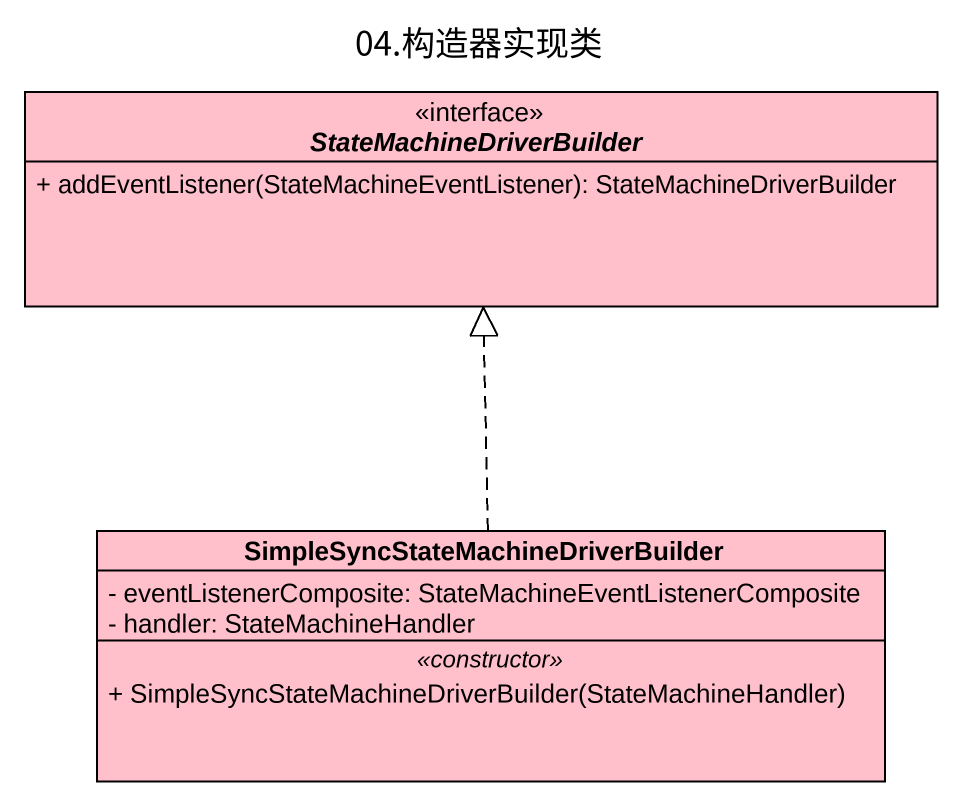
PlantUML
@startuml
title 04.构造器实现类
hide circle
hide empty members
skinparam classAttributeIconSize 0
interface StateMachineDriverBuilder <<interface>> #FFC0CB {
  + addEventListener(StateMachineEventListener): StateMachineDriverBuilder
}
class "SimpleSyncStateMachineDriverBuilder" as SimpleSyncStateMachineDriver #FFC0CB {
  - eventListenerComposite: StateMachineEventListenerComposite
  - handler: StateMachineHandler
  .. <<constructor>> ..
  + SimpleSyncStateMachineDriverBuilder(StateMachineHandler)
}
SimpleSyncStateMachineDriver .up.|> StateMachineDriverBuilder
@enduml
